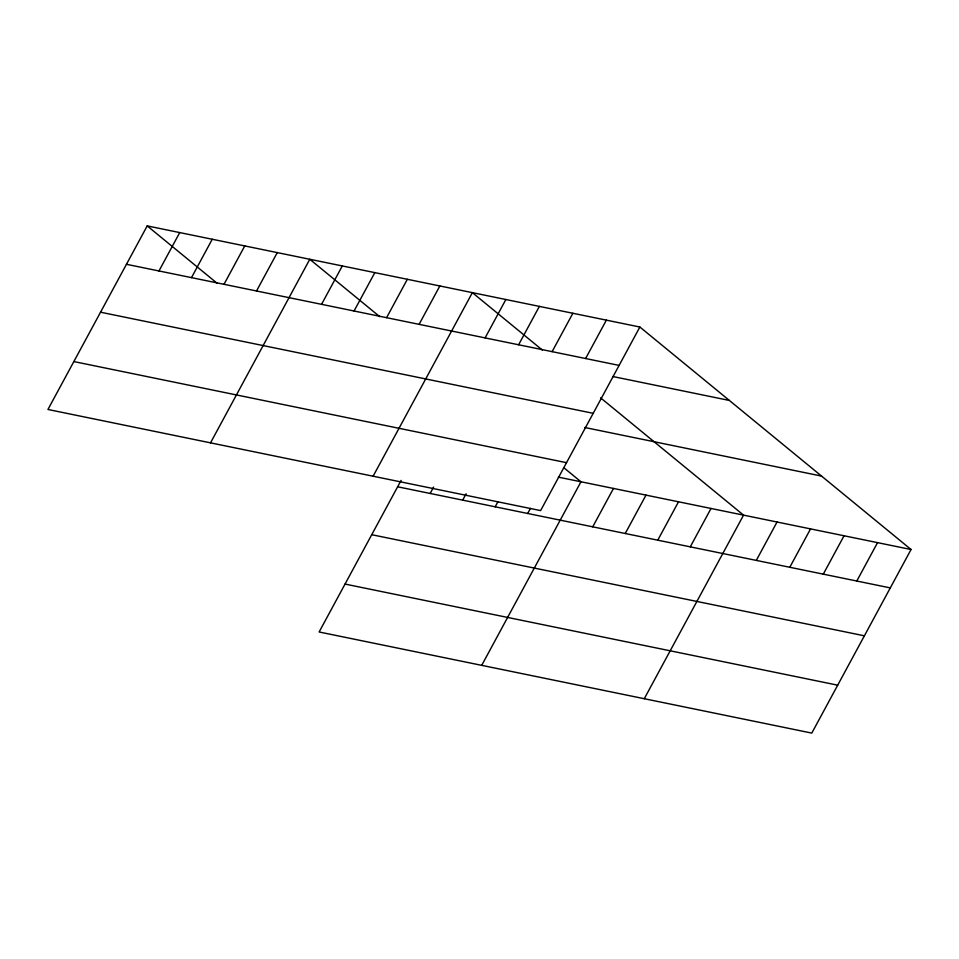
<?xml version="1.0" encoding="UTF-8"?>
<svg xmlns="http://www.w3.org/2000/svg" width="959" height="959" viewBox="0 0 959 959"><rect width="100%" height="100%" fill="white"/><g stroke="black" fill="none" stroke-linecap="round" stroke-linejoin="round"><path stroke-width="1.44" d="M639.869 327.019L147.207 225.904L47.95 409.481L540.612 510.596L639.869 327.019L911.05 549.519L811.793 733.096L319.131 631.981L401.09 480.399M158.966 270.965L179.729 232.581M191.488 277.642L212.239 239.259M223.998 284.308L244.761 245.924M256.521 290.985L277.271 252.601M210.524 442.854L309.793 259.278L379.776 316.698M321.553 304.327L342.303 265.943M354.063 311.004L374.825 272.62M386.585 317.681L407.335 279.297M419.095 324.346L439.857 285.962M373.111 476.215L472.367 292.639L542.35 350.059M485.11 337.892L505.873 299.508M430.147 493.465L433.612 487.064M518.615 344.772L539.366 306.389M462.67 500.142L466.122 493.741M552.12 351.641L572.871 313.269M495.18 506.808L497.949 501.689M585.613 358.522L606.376 320.138M527.702 513.485L530.459 508.366M481.706 665.354L580.962 481.778L563.76 467.656M592.722 526.827L613.484 488.443M625.244 533.504L645.994 495.12M657.754 540.181L678.516 501.797M690.276 546.846L711.027 508.462M644.28 698.715L743.549 515.139L600.562 397.817M756.291 560.392L777.042 522.008M789.796 567.272L810.547 528.889M823.29 574.141L844.052 535.769M856.795 581.022L877.545 542.638M126.456 264.288L619.118 365.403M612.837 376.527L729.355 400.442M100.551 312.202L593.213 413.317M584.786 427.498L821.563 476.084M73.855 361.567L566.517 462.682M558.342 477.126L911.05 549.519M397.637 486.788L890.3 587.903M371.72 534.702L864.395 635.817M345.036 584.067L837.698 685.182M147.207 225.904L217.19 283.325"/></g></svg>
